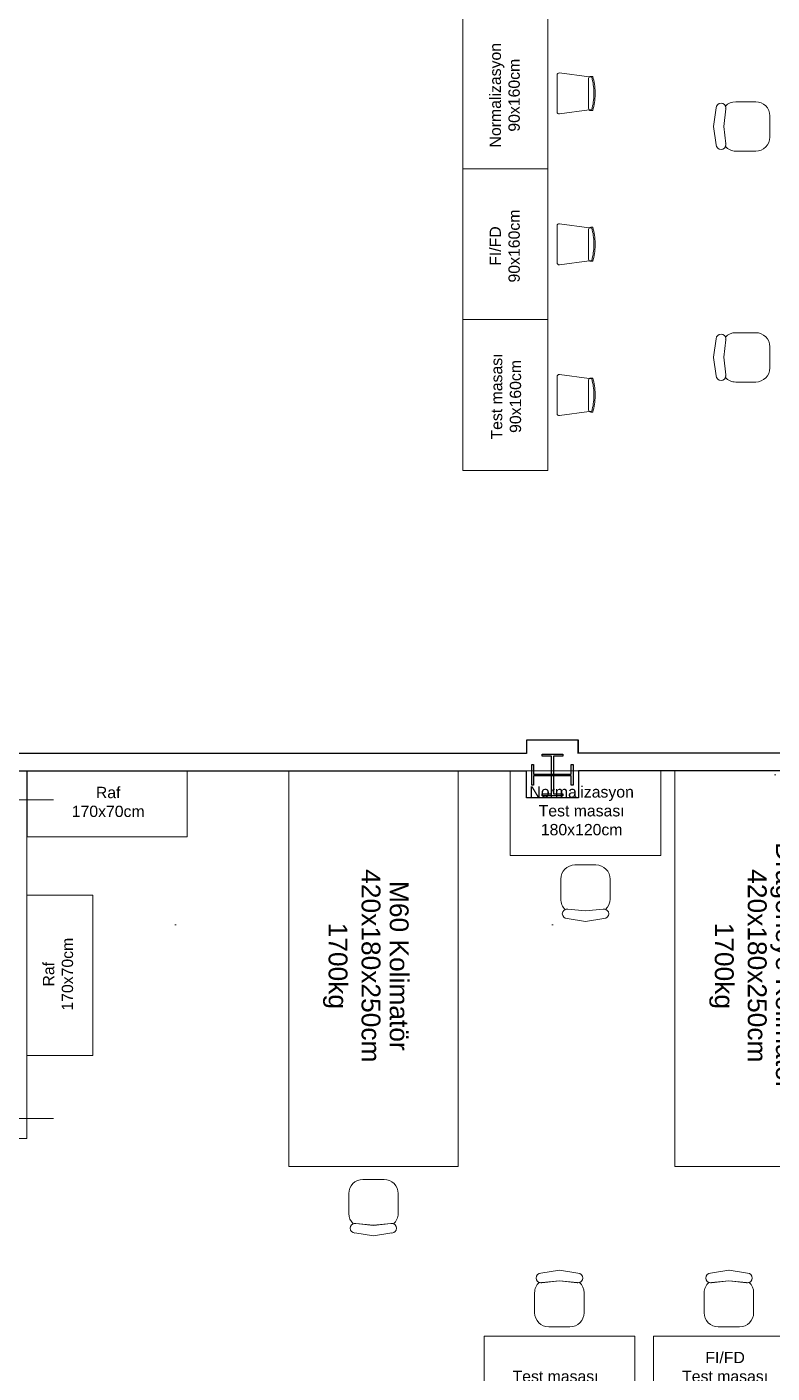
# Model space of a CAD drawing. Header units: centimetres. Extents: x 405464 to 563355, y 50011 to 66875.
# Drawn here: x 506630 to 507421, y 53285 to 54713 of the extents above; entities that cross this region are included whole.
import ezdxf
from ezdxf.enums import TextEntityAlignment as Align

# ---------------------------------------------------------------- set-up
doc = ezdxf.new("R2010")
doc.units = ezdxf.units.CM
doc.linetypes.add('DASHDOT', pattern=[25.4, 12.7, -6.35, 0, -6.35])
doc.linetypes.add('HIDDEN', pattern=[9.525, 6.35, -3.175])
doc.layers.get('0').update_dxf_attribs({"lineweight": 9})
doc.layers.add('-MH_Ad', color=1, linetype='Continuous', lineweight=9, true_color=0xff0000)
for name, color, linetype, lineweight in [('0-KRCN-MİMARİ-220526', 8, 'Continuous', 9), ('A_Aks', 30, 'DASHDOT', 9), ('A_celik', 1, 'Continuous', 25), ('A_Duvar-alçiplak', 3, 'Continuous', 30), ('MH_Alan', 51, 'Continuous', 9), ('TF_Cihaz', 20, 'Continuous', 13), ('TF_Mobilya', 142, 'Continuous', 9)]:
    doc.layers.add(name, color=color, linetype=linetype, lineweight=lineweight)
doc.layers.add('TF_Cihaz_yazı', color=5, linetype='Continuous')
doc.styles.add('MP_KAPI_POZ', font='arial.ttf')

# ---------------------------------------------------------------- blocks, each defined once
blk = doc.blocks.new('a_aks')
at = {"layer": 'A_Aks', "color": 8, "ltscale": 200}
for p, q in [((2430, 5308), (2430, -831.1)), ((2830, 5308), (2830, -831.1)), ((-743.4, 1657), (12633.6, 1657))]:
    blk.add_line(p, q, dxfattribs=at)
blk = doc.blocks.new('mimari_yeni_durum')
at = {"layer": 'A_celik', "color": 8}
for points in [[(2819, 1679), (2841, 1679), (2841, 1677), (2831, 1677), (2831, 1637), (2841, 1637), (2841, 1635), (2819, 1635), (2819, 1637), (2829, 1637), (2829, 1677), (2819, 1677), (2819, 1679)], [(2808, 1646), (2808, 1668), (2810, 1668), (2810, 1658), (2850, 1658), (2850, 1668), (2852, 1668), (2852, 1646), (2850, 1646), (2850, 1656), (2810, 1656), (2810, 1646), (2808, 1646)]]:
    blk.add_lwpolyline(points, dxfattribs=at)
at = {"layer": 'A_Duvar-alçiplak', "color": 8}
for p, q in [((2857.4, 1693.9), (2802.4, 1693.9)), ((2802.4, 1693.9), (2802.4, 1679.9)), ((2857.5, 1694), (2802.5, 1694)), ((2802.5, 1694), (2802.5, 1680)), ((2857.4, 1679.9), (2857.4, 1693.9)), ((2857.5, 1680), (2857.5, 1694)), ((1600, 1680), (2802.5, 1680)), ((3671.6, 1680), (2857.5, 1680)), ((1600, 1661.5), (2802.5, 1661.5)), ((2802.5, 1632.8), (2802.5, 1661.5)), ((3671.6, 1661.5), (2857.5, 1661.5)), ((2857.5, 1661.5), (2857.5, 1632.8)), ((2857.5, 1632.8), (2802.5, 1632.8))]:
    blk.add_line(p, q, dxfattribs=at)
at = {"layer": 'A_Aks', "color": 8}
blk.add_blockref('a_aks', (0, 0), dxfattribs=at)
blk = doc.blocks.new('görüş_sis_üretim_alanı')
at = {"color": 8}
for p, q in [((1223.8, 1504.5), (1246.2, 1504.5)), ((1208.8, 1468.3), (1208.8, 1489.5)), ((1261.2, 1489.5), (1261.2, 1474.5)), ((1261.2, 1474.5), (1261.2, 1468.3)), ((1235.1, 1455.8), (1216.4, 1457.7)), ((1235.1, 1455.8), (1216.4, 1457.6)), ((1253.7, 1457.7), (1235.1, 1455.8)), ((1253.7, 1457.6), (1235.1, 1455.8)), ((1215.5, 1447.6), (1235, 1444.5)), ((1235, 1444.5), (1235, 1444.5)), ((1235, 1444.5), (1235.1, 1444.5)), ((1235.1, 1444.5), (1254.7, 1447.6)), ((1235.1, 1444.5), (1235.1, 1444.5)), ((1235.1, 1444.5), (1235.1, 1444.5)), ((1021.2, 1171), (998.8, 1171)), ((983.8, 1155.9), (983.8, 1140.9)), ((1036.2, 1134.8), (1036.2, 1155.9)), ((983.8, 1140.9), (983.8, 1134.8)), ((1009.9, 1111), (990.3, 1114.1)), ((991.3, 1124.1), (1009.9, 1122.3)), ((991.3, 1124), (1009.9, 1122.2)), ((1009.9, 1122.3), (1028.6, 1124.1)), ((1009.9, 1122.2), (1028.6, 1124)), ((1029.5, 1114.1), (1010, 1111)), ((1009.9, 1111), (1009.9, 1111)), ((1009.9, 1111), (1009.9, 1111)), ((1010, 1111), (1009.9, 1111)), ((1010, 1111), (1010, 1111)), ((1187.8, 1071.4), (1207.4, 1074.5)), ((1207.4, 1074.5), (1207.5, 1074.5)), ((1207.4, 1074.5), (1207.4, 1074.5)), ((1207.4, 1074.5), (1207.4, 1074.5)), ((1207.5, 1074.5), (1207.5, 1074.5)), ((1207.5, 1074.5), (1227.1, 1071.4)), ((1367.8, 1071.4), (1387.4, 1074.5)), ((1387.4, 1074.5), (1387.5, 1074.5)), ((1387.4, 1074.5), (1387.4, 1074.5)), ((1387.4, 1074.5), (1387.4, 1074.5)), ((1387.5, 1074.5), (1387.5, 1074.5)), ((1387.5, 1074.5), (1407.1, 1071.4)), ((1207.4, 1063.2), (1188.8, 1061.4)), ((1207.4, 1063.2), (1188.8, 1061.3)), ((1226.1, 1061.4), (1207.4, 1063.2)), ((1226.1, 1061.3), (1207.4, 1063.2)), ((1387.4, 1063.2), (1368.8, 1061.4)), ((1387.4, 1063.2), (1368.8, 1061.3)), ((1406.1, 1061.4), (1387.4, 1063.2)), ((1406.1, 1061.3), (1387.4, 1063.2)), ((1181.1, 1050.7), (1181.1, 1029.5)), ((1233.6, 1044.5), (1233.6, 1050.7)), ((1233.6, 1029.5), (1233.6, 1044.5)), ((1361.1, 1050.7), (1361.1, 1029.5)), ((1413.6, 1044.5), (1413.6, 1050.7)), ((1413.6, 1029.5), (1413.6, 1044.5)), ((1196.1, 1014.5), (1218.6, 1014.5)), ((1376.1, 1014.5), (1398.6, 1014.5))]:
    blk.add_line(p, q, dxfattribs=at)
for centre, start, end in [((1223.8, 1489.5), 90.0642, 180.0642), ((1246.2, 1489.5), 359.9358, 89.9358), ((1223.8, 1468.3), 179.953, 227.0107), ((1246.2, 1468.3), 313.2266, 0.0468), ((998.8, 1155.9), 90.0642, 180.0642), ((1021.2, 1155.9), 359.9358, 89.9358), ((998.8, 1134.7), 179.9532, 226.7734), ((1021.2, 1134.7), 312.9893, 0.047), ((1196.1, 1050.7), 132.9893, 180.047), ((1218.6, 1050.7), 359.9532, 46.7734), ((1376.1, 1050.7), 132.9893, 180.047), ((1398.6, 1050.7), 359.9532, 46.7734), ((1196.1, 1029.5), 179.9358, 269.9358), ((1218.6, 1029.5), 270.0642, 0.0642), ((1376.1, 1029.5), 179.9358, 269.9358), ((1398.6, 1029.5), 270.0642, 0.0642)]:
    blk.add_arc(centre, 15, start, end, dxfattribs=at)
at = {"color": 8, "extrusion": (0, 0, -1)}
for centre, major_axis, start_param, end_param in [((1215.5, 1452.7), (0, 5.07), -1.570796, 0), ((1215.5, 1452.6), (0, 5.07), -0.386815, 0), ((1215.5, 1452.7), (0, 5.07), 0, 0.193216), ((1215.5, 1452.6), (0, 5.07), 0, 0.193216), ((1254.7, 1452.7), (0, -5.07), 2.948377, 3.141593), ((1254.7, 1452.6), (0, -5.07), 2.948377, 3.141593), ((1254.7, 1452.7), (0, -5.07), 3.141593, 4.712389), ((1254.7, 1452.6), (0, -5.07), -3.141593, -2.777625), ((1215.5, 1452.7), (0, 5.07), 3.141593, 4.712389), ((1254.7, 1452.7), (0, -5.07), -1.570796, 0)]:
    blk.add_ellipse(centre, major_axis=major_axis, ratio=0.992782, start_param=start_param, end_param=end_param, dxfattribs=at)
at = {"color": 8}
for centre, major_axis, start_param, end_param in [((990.3, 1119.1), (0, -5.07), 3.141593, 4.712389), ((990.3, 1119.1), (0, -5.07), -1.570796, 0), ((990.3, 1119.1), (0, -5.07), -3.141593, -2.777625), ((990.3, 1119.1), (0, -5.07), 2.948377, 3.141593), ((990.3, 1119.1), (0, -5.07), 2.948377, 3.141593), ((1029.5, 1119.1), (0, 5.07), 0, 0.193216), ((1029.5, 1119.1), (0, 5.07), 0, 0.193216), ((1029.5, 1119.1), (0, 5.07), -1.570796, 0), ((1029.5, 1119.1), (0, 5.07), -0.386815, 0), ((1029.5, 1119.1), (0, 5.07), 3.141593, 4.712389), ((1187.8, 1066.3), (0, -5.07), 3.141593, 4.712389), ((1227.1, 1066.3), (0, 5.07), -1.570796, 0), ((1367.8, 1066.3), (0, -5.07), 3.141593, 4.712389), ((1407.1, 1066.3), (0, 5.07), -1.570796, 0), ((1187.8, 1066.3), (0, -5.07), -1.570796, 0), ((1187.8, 1066.4), (0, -5.07), -0.386815, 0), ((1187.8, 1066.4), (0, -5.07), 0, 0.193216), ((1187.8, 1066.3), (0, -5.07), 0, 0.193216), ((1227.1, 1066.4), (0, 5.07), 2.948377, 3.141593), ((1227.1, 1066.3), (0, 5.07), 2.948377, 3.141593), ((1227.1, 1066.3), (0, 5.07), 3.141593, 4.712389), ((1227.1, 1066.4), (0, 5.07), -3.141593, -2.777625), ((1367.8, 1066.3), (0, -5.07), -1.570796, 0), ((1367.8, 1066.4), (0, -5.07), -0.386815, 0), ((1367.8, 1066.4), (0, -5.07), 0, 0.193216), ((1367.8, 1066.3), (0, -5.07), 0, 0.193216), ((1407.1, 1066.4), (0, 5.07), 2.948377, 3.141593), ((1407.1, 1066.3), (0, 5.07), 2.948377, 3.141593), ((1407.1, 1066.3), (0, 5.07), 3.141593, 4.712389), ((1407.1, 1066.4), (0, 5.07), -3.141593, -2.777625)]:
    blk.add_ellipse(centre, major_axis=major_axis, ratio=0.992782, start_param=start_param, end_param=end_param, dxfattribs=at)
at = {"layer": 'TF_Cihaz', "color": 8}
for points in [[(920, 1184.5), (1100, 1184.5), (1100, 1604.5), (920, 1604.5)], [(1330, 1184.5), (1510, 1184.5), (1510, 1604.5), (1330, 1604.5)]]:
    blk.add_lwpolyline(points, close=True, dxfattribs=at)
at = {"layer": 'TF_Mobilya', "color": 8}
for points in [[(642.3, 1534.5), (812.3, 1534.5), (812.3, 1604.5), (642.3, 1604.5)], [(1315, 1514.5), (1315, 1604.5), (1155, 1604.5), (1155, 1514.5)], [(712, 1302.5), (712, 1472.5), (642, 1472.5), (642, 1302.5)], [(1287.4, 914.5), (1287.4, 1004.5), (1127.4, 1004.5), (1127.4, 914.5)], [(1467.4, 914.5), (1467.4, 1004.5), (1307.4, 1004.5), (1307.4, 914.5)]]:
    blk.add_lwpolyline(points, close=True, dxfattribs=at)
at = {"layer": 'TF_Cihaz_yazı', "color": 8, "style": 'MP_KAPI_POZ'}
for s, p in [('Dragoneye Kolimatör', (1447.3, 1397.5)), ('420x180x250cm', (1007.4, 1397.5)), ('M60 Kolimatör', (1037.3, 1397.5)), ('420x180x250cm', (1417.4, 1397.5)), ('1700kg', (972.4, 1397.5)), ('1700kg', (1382.4, 1397.5))]:
    blk.add_text(s, height=20, rotation=270, dxfattribs=at).set_placement(p, align=Align.MIDDLE_CENTER)
at = {"layer": 'TF_Mobilya', "color": 8, "style": 'MP_KAPI_POZ'}
for s, p in [('Raf', (728.4, 1581.4)), ('Normalizasyon', (1231, 1582)), ('170x70cm', (728.4, 1561.4)), ('Test masası', (1231, 1562)), ('180x120cm', (1231, 1542)), ('FI/FD', (1383.3, 982)), ('Test masası', (1203.3, 962)), ('Test masası', (1383.3, 962))]:
    blk.add_text(s, height=12, dxfattribs=at).set_placement(p, align=Align.MIDDLE_CENTER)
for s, p in [('170x70cm', (685.1, 1388.6)), ('Raf', (665.1, 1388.6))]:
    blk.add_text(s, height=12, rotation=90, dxfattribs=at).set_placement(p, align=Align.MIDDLE_CENTER)
blk = doc.blocks.new('A$C17b1b0ad')
at = {"layer": 'MH_Alan', "color": 8}
blk.add_lwpolyline([(3656.5, 88), (3656.5, 1645.5), (3656.5, 1645.5), (3656.5, 1661.5), (2857.5, 1661.5), (2857.5, 1632.8), (2802.5, 1632.8), (2802.5, 1661.5), (2272, 1661.5), (2272, 1271.5), (1702, 1271.5), (1702, 950)], dxfattribs=at)
blk = doc.blocks.new('sandalye')
at = {"color": 8, "linetype": 'Continuous'}
for p, q in [((-356, 181), (-379, 181)), ((-366, 172), (-341, 175)), ((-341, 175), (-366, 172)), ((-24, 217), (-341, 175)), ((-333, -158), (-333, 158)), ((-333, 158), (-333, -158)), ((0, -196), (0, 196)), ((-379, -181), (-356, -181)), ((-341, -175), (-366, -172)), ((-366, -172), (-341, -175)), ((-341, -175), (-24, -217))]:
    blk.add_line(p, q, dxfattribs=at)
at = {"color": 8, "linetype": 'HIDDEN', "ltscale": 5}
blk.add_line((-403, 12), (-403, -12), dxfattribs=at)
at = {"color": 8, "linetype": 'Continuous'}
for centre, radius, start, end in [((276, 0), 679, 164.5563, 178.9655), ((222, 0), 613, 163.7398, 178.854), ((222, 0), 613, 163.7398, 178.854), ((-356, 158), 23, 48.6707, 90), ((-356, 158), 23, 0, 48.6707), ((-356, 158), 23, 0, 48.6707), ((-21, 196), 21.5, 360, 97.624), ((276, 0), 679, 181.0345, 195.4437), ((222, 0), 613, 181.146, 196.2602), ((222, 0), 613, 181.146, 196.2602), ((-356, -158), 23, 270, 311.3293), ((-356, -158), 23, 311.3293, 360), ((-356, -158), 23, 311.3293, 360), ((-21, -196), 21.5, 262.376, 0)]:
    blk.add_arc(centre, radius, start, end, dxfattribs=at)
at = {"color": 8, "linetype": 'HIDDEN', "ltscale": 5}
for centre, radius, start, end in [((276, 0), 679, 178.9655, 181.0345), ((276, 0), 679, 178.9655, 181.0345), ((222, 0), 613, 178.854, 181.146), ((222, 0), 613, 178.854, 181.146)]:
    blk.add_arc(centre, radius, start, end, dxfattribs=at)
blk = doc.blocks.new('duvarlar')
at = {"layer": 'A_Aks', "color": 8, "ltscale": 10}
for points in [[(2205.7, 1630.5), (2300.3, 1630.5)], [(2205.7, 1292.5), (2300.3, 1292.5)]]:
    blk.add_lwpolyline(points, dxfattribs=at)
blk = doc.blocks.new('A$C9e52caec')
at = {"color": 8}
for p, q in [((3030.8, 2371.2), (3024.6, 2371.2)), ((3045.8, 2371.2), (3030.8, 2371.2)), ((3000.8, 2345.1), (3003.9, 2364.7)), ((3013.9, 2363.7), (3012.1, 2345.1)), ((3014, 2363.7), (3012.1, 2345.1)), ((3000.8, 2345.1), (3000.8, 2345.1)), ((3000.8, 2345.1), (3000.8, 2345.1)), ((3000.8, 2345), (3000.8, 2345.1)), ((3003.9, 2325.5), (3000.8, 2345)), ((3000.8, 2345), (3000.8, 2345)), ((3012.1, 2345.1), (3013.9, 2326.4)), ((3012.1, 2345.1), (3014, 2326.4)), ((3060.8, 2333.8), (3060.8, 2356.2)), ((3024.6, 2318.8), (3045.8, 2318.8)), ((3000.8, 2100.1), (3003.9, 2119.7)), ((3013.9, 2118.7), (3012.1, 2100.1)), ((3014, 2118.7), (3012.1, 2100.1)), ((3030.8, 2126.2), (3024.6, 2126.2)), ((3045.8, 2126.2), (3030.8, 2126.2)), ((3000.8, 2100.1), (3000.8, 2100.1)), ((3000.8, 2100.1), (3000.8, 2100.1)), ((3000.8, 2100), (3000.8, 2100.1)), ((3003.9, 2080.5), (3000.8, 2100)), ((3000.8, 2100), (3000.8, 2100)), ((3012.1, 2100.1), (3013.9, 2081.4)), ((3012.1, 2100.1), (3014, 2081.4)), ((3060.8, 2088.8), (3060.8, 2111.2)), ((3024.6, 2073.8), (3045.8, 2073.8))]:
    blk.add_line(p, q, dxfattribs=at)
for centre, start, end in [((3024.6, 2356.2), 89.9532, 136.7734), ((3045.8, 2356.2), 0.0642, 90.0642), ((3045.8, 2333.8), 269.9358, 359.9358), ((3024.6, 2333.8), 222.9893, 270.047), ((3024.6, 2111.2), 89.9532, 136.7734), ((3045.8, 2111.2), 0.0642, 90.0642), ((3045.8, 2088.8), 269.9358, 359.9358), ((3024.6, 2088.8), 222.9893, 270.047)]:
    blk.add_arc(centre, 15, start, end, dxfattribs=at)
for centre, major_axis, start_param, end_param in [((3009, 2364.7), (-5.07, 0), -1.570796, 0), ((3009, 2364.7), (-5.07, 0), 3.141593, 4.712389), ((3008.9, 2364.7), (-5.07, 0), -3.141593, -2.777625), ((3008.9, 2364.7), (-5.07, 0), 2.948377, 3.141593), ((3009, 2364.7), (-5.07, 0), 2.948377, 3.141593), ((3009, 2325.5), (5.07, 0), 3.141593, 4.712389), ((3009, 2325.5), (5.07, 0), -1.570796, 0), ((3008.9, 2325.5), (5.07, 0), -0.386815, 0), ((3008.9, 2325.5), (5.07, 0), 0, 0.193216), ((3009, 2325.5), (5.07, 0), 0, 0.193216), ((3009, 2119.7), (-5.07, 0), -1.570796, 0), ((3009, 2119.7), (-5.07, 0), 3.141593, 4.712389), ((3008.9, 2119.7), (-5.07, 0), -3.141593, -2.777625), ((3008.9, 2119.7), (-5.07, 0), 2.948377, 3.141593), ((3009, 2119.7), (-5.07, 0), 2.948377, 3.141593), ((3009, 2080.5), (5.07, 0), 3.141593, 4.712389), ((3009, 2080.5), (5.07, 0), -1.570796, 0), ((3008.9, 2080.5), (5.07, 0), -0.386815, 0), ((3008.9, 2080.5), (5.07, 0), 0, 0.193216), ((3009, 2080.5), (5.07, 0), 0, 0.193216)]:
    blk.add_ellipse(centre, major_axis=major_axis, ratio=0.992782, start_param=start_param, end_param=end_param, dxfattribs=at)
at = {"layer": 'TF_Mobilya', "color": 8}
for points in [[(2825, 2460), (2735, 2460), (2735, 2300), (2825, 2300)], [(2825, 2300), (2735, 2300), (2735, 2140), (2825, 2140)], [(2735, 1980), (2825, 1980), (2825, 2140), (2735, 2140)]]:
    blk.add_lwpolyline(points, close=True, dxfattribs=at)
at = {"layer": '-MH_Ad', "color": 8}
blk.add_blockref('A$C17b1b0ad', (0, 0), dxfattribs=at)
at = {"color": 8}
blk.add_blockref('mimari_yeni_durum', (0, 0), dxfattribs=at)
at = {"color": 8, "xscale": 0.1000000000000003, "yscale": 0.1000000000000003, "zscale": 0.1000000000000003, "rotation": 180}
blk.add_blockref('sandalye', (2835, 2380), dxfattribs=at)
at = {"xscale": 0.1000000000000003, "yscale": 0.1000000000000003, "zscale": 0.1000000000000003, "rotation": 180}
blk.add_blockref('sandalye', (2835, 2220), dxfattribs=at)
at = {"xscale": -0.1000000000000001, "yscale": 0.1000000000000001, "zscale": 0.1}
blk.add_blockref('sandalye', (2835, 2060), dxfattribs=at)
at = {"layer": 'TF_Mobilya', "color": 8}
blk.add_blockref('görüş_sis_üretim_alanı', (1630, 57), dxfattribs=at)
at = {"layer": 'TF_Mobilya', "color": 8, "style": 'MP_KAPI_POZ'}
for s, p in [('Normalizasyon', (2769.3, 2378.1)), ('90x160cm', (2789.3, 2378.1)), ('90x160cm', (2789.3, 2218.1)), ('FI/FD', (2769.3, 2218.1)), ('Test masası', (2770.7, 2058.5)), ('90x160cm', (2790.7, 2058.5))]:
    blk.add_text(s, height=12, rotation=90, dxfattribs=at).set_placement(p, align=Align.MIDDLE_CENTER)
blk.add_blockref('duvarlar', (0, 0))

msp = doc.modelspace()

# ---------------------------------------------------------------- block references
at = {"layer": '0-KRCN-MİMARİ-220526', "rotation": 359.999999999997}
msp.add_blockref('A$C9e52caec', (504358.3, 52262.4, 74), dxfattribs=at)

doc.saveas('drawing.dxf')
